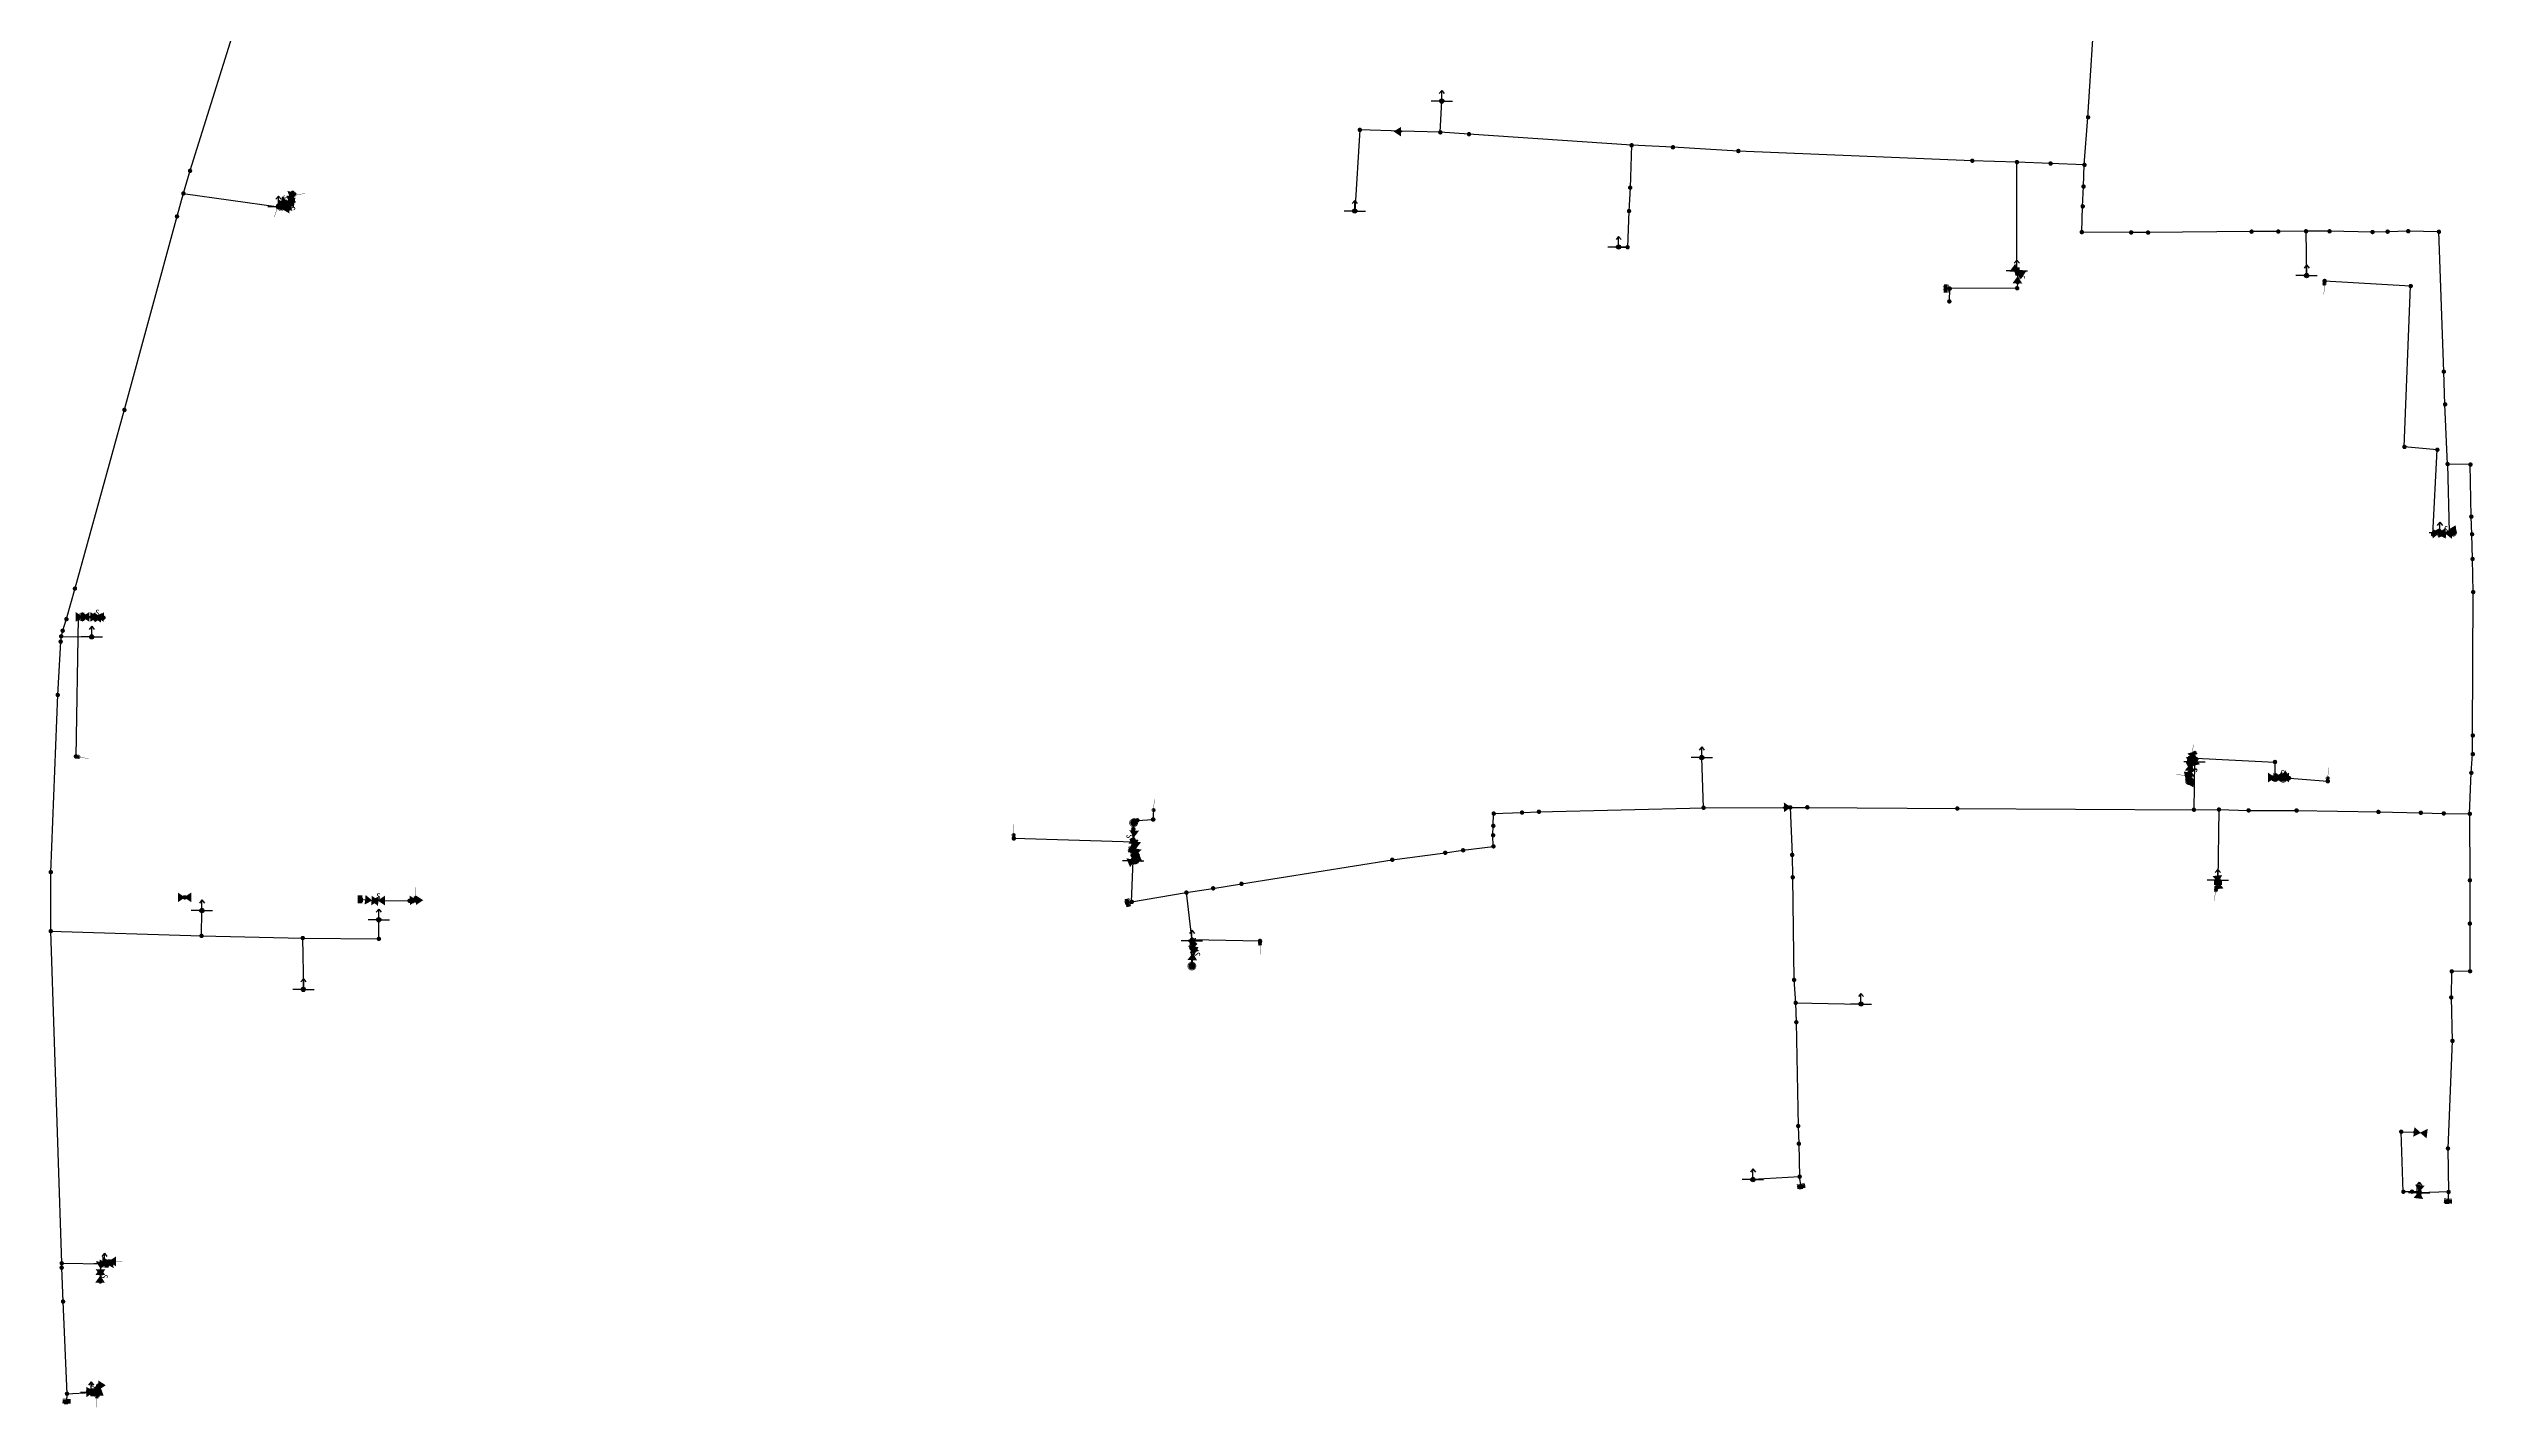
# Model space of a CAD drawing. Header units: millimetres. Extents: x 501930 to 502524, y 4059066 to 4059466.
# Drawn here: x 502076.1 to 502218.4, y 4059082.1 to 4059161.8 of the extents above; entities that cross this region are included whole.
import ezdxf
from ezdxf.enums import TextEntityAlignment as Align

# ---------------------------------------------------------------- set-up
doc = ezdxf.new("R2010")
doc.units = ezdxf.units.MM
doc.linetypes.add('HIDDEN2', pattern=[4.7625, 3.175, -1.5875])
for name, color, linetype in [('cq', 7, 'Continuous'), ('JMD', 7, 'Continuous'), ('TRLINE', 1, 'Continuous'), ('TRPOINT', 1, 'Continuous')]:
    doc.layers.add(name, color=color, linetype=linetype)
doc.styles.add('zx5', font='', dxfattribs={"height": 1.5})
doc.styles.get('zx5').set_extended_font_data('NSimSun')

# ---------------------------------------------------------------- blocks, each defined once
blk = doc.blocks.new('探测点')
blk.add_hatch(color=255).paths.add_polyline_path([(0.02, 0.24, 0.152753), (-0.11, 0.21, 0.175626), (-0.22, 0.07, 0.105315), (-0.22, -0.02, 2.264328)])
at = {"color": 6, "linetype": 'Continuous', "ltscale": 0.1, "const_width": 0.0375, "elevation": -82.22}
blk.add_lwpolyline([(-0.22, -0.02, 2.264328), (0.02, 0.24, 0.476706)], format="xyb", close=True, dxfattribs=at)
blk = doc.blocks.new('丝堵头')
at = {"layer": 'cq'}
blk.add_hatch(color=255, dxfattribs=at).paths.add_polyline_path([(0.23, 0.48), (-0.23, 0.48), (-0.23, -0.48), (0.23, -0.48)])
at = {"color": 6, "const_width": 0.075, "elevation": -82.08}
for points in [[(-0.29, -0.48), (-0.29, 0.47)], [(0.27, -0.32), (0.27, 0.17)]]:
    blk.add_lwpolyline(points, dxfattribs=at)
blk = doc.blocks.new('SG')
blk.add_hatch(color=255).paths.add_polyline_path([(-0.25, 0, 1), (0.25, 0, 1)])
for p, q in [((-0.25, 0), (-1.25, 0)), ((0, 1.25), (-0.3, 0.88)), ((0, 0.25), (0, 1.25)), ((0, 1.25), (0.3, 0.88)), ((0.25, 0), (1.25, 0))]:
    blk.add_line(p, q)
blk.add_circle((0, 0), 0.25)
blk = doc.blocks.new('变径点')
for color, points in [(6, [(0.12, 0, 1), (-0.12, 0, 1)]), (255, [(0.07, 0.54), (0.09, -0.45), (0.84, 0.05)])]:
    blk.add_hatch(color=color).paths.add_polyline_path(points)
at = {"layer": 'cq', "color": 6, "const_width": 0.07}
blk.add_lwpolyline([(0.07, 0.54), (0.09, -0.45), (0.84, 0.05), (0.07, 0.54), (0.09, -0.45)], dxfattribs=at)
blk = doc.blocks.new('焊接阀门')
h = blk.add_hatch(color=255)
h.paths.add_polyline_path([(0, 0), (0.75, -0.5), (0.75, 0.5)])
h.paths.add_polyline_path([(0, 0), (-0.75, 0.5), (-0.75, -0.5)])
at = {"color": 6, "const_width": 0.07}
blk.add_lwpolyline([(-0.75, 0.5), (-0.75, -0.5), (0.75, 0.5), (0.75, -0.5), (-0.75, 0.5), (-0.75, -0.5)], dxfattribs=at)
blk = doc.blocks.new('非普查区')
h = blk.add_hatch(color=255)
edge = h.paths.add_edge_path()
edge.add_arc((0, 0), 0.199, 91.7031, 451.7031)
at = {"color": 6, "linetype": 'Continuous', "ltscale": 0.1, "const_width": 0.0375, "elevation": -82.22}
blk.add_lwpolyline([(0.01, -0.23, 1), (-0.01, 0.23, 1)], format="xyb", close=True, dxfattribs=at)
at = {"color": 6, "linetype": 'HIDDEN2', "ltscale": 0.1, "const_width": 0.0375, "elevation": -82.22}
blk.add_lwpolyline([(0.21, 0), (1.25, 0)], dxfattribs=at)
blk = doc.blocks.new('电磁阀')
at = {"color": 255}
blk.add_blockref('焊接阀门', (0, 0), dxfattribs=at)
at = {"layer": 'JMD', "lineweight": 106, "style": 'zx5'}
blk.add_text('S', height=0.75, dxfattribs=at).set_placement((0.03, 0.49), align=Align.MIDDLE)
blk = doc.blocks.new('流量表')
h = blk.add_hatch(color=255)
edge = h.paths.add_edge_path()
edge.add_arc((0, 0), 0.428, 0, 360)
at = {"color": 6, "const_width": 0.0625, "elevation": -82.08}
blk.add_lwpolyline([(-0.49, -0.01, 1), (0.47, -0.01, 1)], format="xyb", close=True, dxfattribs=at)
at = {"color": 6, "const_width": 0.075, "elevation": -82.08}
blk.add_lwpolyline([(-0.1, 0.1), (0.29, -0.34)], dxfattribs=at)
at = {"layer": 'cq', "color": 6}
blk.add_lwpolyline([(-0.26, 0.34, 0.476, 0.476, 0), (-0.26, 0.34, 0.01, 0.366, 0), (-0.05, 0.05, 0.366, 0.366, 0)], format="xyseb", dxfattribs=at)
blk = doc.blocks.new('Tc')
blk.add_hatch(color=255).paths.add_polyline_path([(-0.25, 0, 1), (0.25, 0, 1)])
blk.add_circle((0, 0), 0.25)
blk = doc.blocks.new('连接器')
at = {"color": 6, "linetype": 'Continuous', "const_width": 0.0481}
for points in [[(0.5, -0.01, 1.034594), (-0.49, -0.02)], [(-0.49, -0.02, 0.943243), (0.5, -0.01)]]:
    blk.add_lwpolyline(points, format="xyb", dxfattribs=at)
at = {"color": 255, "linetype": 'Continuous', "const_width": 0.411}
blk.add_lwpolyline([(-0.26, -0.02, 0.928343), (0.27, 0.01, 1.03381)], format="xyb", close=True, dxfattribs=at)

msp = doc.modelspace()

# ---------------------------------------------------------------- linework, layer by layer
at = {"layer": 'TRLINE'}
for p, q in [((502195.633, 4059157.736, 31.15), (502196.651, 4059173.798, 30.845)), ((502088.506, 4059167.827, 30.605), (502084.365, 4059154.6, 30.549)), ((502157.661, 4059156.858, 30.998), (502157.751, 4059158.689, 30.973)), ((502152.943, 4059157, 31.402), (502152.65, 4059152.248, 31.292)), ((502155.385, 4059156.918, 31.346), (502152.943, 4059157, 31.402)), ((502157.661, 4059156.858, 30.998), (502155.385, 4059156.918, 31.346)), ((502159.342, 4059156.75, 30.919), (502157.661, 4059156.858, 30.998)), ((502168.875, 4059156.098, 31.139), (502159.342, 4059156.75, 30.919)), ((502195.422, 4059154.948, 31.144), (502195.633, 4059157.736, 31.15)), ((502168.875, 4059156.098, 31.139), (502168.789, 4059153.612, 31.639)), ((502171.297, 4059155.981, 31.216), (502168.875, 4059156.098, 31.139)), ((502175.131, 4059155.763, 31.273), (502171.297, 4059155.981, 31.216)), ((502188.848, 4059155.19, 31.56), (502175.131, 4059155.763, 31.273)), ((502084.365, 4059154.6, 30.549), (502083.976, 4059153.275, 30.678)), ((502191.462, 4059155.111, 31.427), (502188.848, 4059155.19, 31.56)), ((502193.437, 4059155.03, 31.342), (502191.462, 4059155.111, 31.427)), ((502191.463, 4059148.744, 32.793), (502191.462, 4059155.111, 31.427)), ((502195.422, 4059154.948, 31.144), (502193.437, 4059155.03, 31.342)), ((502195.368, 4059153.682, 31.142), (502195.422, 4059154.948, 31.144)), ((502083.976, 4059153.275, 30.678), (502083.602, 4059151.93, 30.662)), ((502083.976, 4059153.275, 30.678), (502089.563, 4059152.502, 31.97)), ((502089.5403, 4059152.559, 32.582), (502089.516, 4059152.487, 32.582)), ((502089.6455, 4059152.568, 33.942), (502089.5403, 4059152.559, 33.942)), ((502089.5403, 4059152.559, 33.942), (502089.5403, 4059152.559, 32.582)), ((502089.7111, 4059152.521, 33.892), (502089.6455, 4059152.568, 33.892)), ((502089.6455, 4059152.568, 33.892), (502089.6455, 4059152.568, 33.942)), ((502089.7766, 4059152.473, 33.892), (502089.7111, 4059152.521, 33.892)), ((502090.1505, 4059152.394, 33.942), (502089.7766, 4059152.473, 33.942)), ((502089.7766, 4059152.473, 33.942), (502089.7766, 4059152.473, 33.892)), ((502089.9466, 4059152.655, 33.742), (502089.9742, 4059152.792, 33.742)), ((502089.9466, 4059152.655, 32.192), (502089.9466, 4059152.655, 33.372)), ((502089.9466, 4059152.655, 33.372), (502089.9466, 4059152.655, 33.742)), ((502089.9466, 4059152.655, 33.742), (502089.9466, 4059152.655, 34.092)), ((502089.9466, 4059152.655, 34.092), (502089.9466, 4059152.655, 34.242)), ((502089.9466, 4059152.655, 34.092), (502090.1744, 4059152.603, 34.092)), ((502089.9742, 4059152.792, 33.742), (502090.1088, 4059152.771, 33.742)), ((502090.1088, 4059152.771, 33.742), (502090.2706, 4059152.766, 33.742)), ((502090.163, 4059152.584, 33.742), (502090.1505, 4059152.394, 33.742)), ((502090.2706, 4059152.766, 33.742), (502090.163, 4059152.584, 33.742)), ((502090.1744, 4059152.603, 34.092), (502090.201, 4059152.705, 34.092)), ((502090.201, 4059152.705, 34.092), (502090.2659, 4059152.978, 34.092)), ((502090.2659, 4059152.978, 34.092), (502090.3566, 4059153.205, 34.092)), ((502090.3188, 4059152.855, 33.242), (502090.3844, 4059153.311, 33.242)), ((502090.3215, 4059153.082, 33.902), (502090.3188, 4059152.855, 33.902)), ((502090.3188, 4059152.855, 33.902), (502090.3188, 4059152.855, 33.242)), ((502090.3391, 4059153.144, 33.832), (502090.3215, 4059153.082, 33.832)), ((502090.3215, 4059153.082, 33.832), (502090.3215, 4059153.082, 33.902)), ((502090.3566, 4059153.205, 33.832), (502090.3391, 4059153.144, 33.832)), ((502090.3566, 4059153.205, 34.092), (502090.3566, 4059153.205, 33.832)), ((502090.3844, 4059153.311, 33.242), (502090.3844, 4059153.311, 34.352)), ((502090.3844, 4059153.311, 34.352), (502090.3904, 4059153.219, 34.352)), ((502090.3904, 4059153.219, 34.712), (502090.4969, 4059153.224, 34.712)), ((502090.3904, 4059153.219, 34.352), (502090.3904, 4059153.219, 34.712)), ((502168.789, 4059153.612, 31.639), (502168.723, 4059152.243, 31.474)), ((502195.267, 4059151.011, 31.14), (502195.32, 4059152.52, 31.143)), ((502195.32, 4059152.52, 31.143), (502195.368, 4059153.682, 31.142)), ((502083.602, 4059151.93, 30.662), (502080.518, 4059140.593, 30.705)), ((502090.1505, 4059152.394, 33.742), (502090.1505, 4059152.394, 33.942)), ((502168.723, 4059152.243, 31.474), (502168.64, 4059150.126, 31.42)), ((502206.784, 4059151.044, 31.406), (502205.22, 4059151.039, 31.338)), ((502208.415, 4059151.061, 31.682), (502206.784, 4059151.044, 31.406)), ((502209.791, 4059151.058, 31.709), (502208.415, 4059151.061, 31.682)), ((502208.415, 4059151.061, 31.682), (502208.452, 4059148.463, 32.094)), ((502212.308, 4059151.015, 31.427), (502209.791, 4059151.058, 31.709)), ((502214.404, 4059151.063, 31.753), (502213.195, 4059151.037, 31.537)), ((502216.203, 4059151.027, 31.674), (502214.404, 4059151.063, 31.753)), ((502168.64, 4059150.126, 31.42), (502168.12, 4059150.138, 31.496)), ((502198.162, 4059150.99, 31.215), (502195.267, 4059151.011, 31.14)), ((502199.152, 4059150.982, 31.188), (502198.162, 4059150.99, 31.215)), ((502205.22, 4059151.039, 31.338), (502199.152, 4059150.982, 31.188)), ((502213.195, 4059151.037, 31.537), (502212.308, 4059151.015, 31.427)), ((502216.489, 4059142.835, 31.342), (502216.203, 4059151.027, 31.674)), ((502191.463, 4059148.744, 32.793), (502191.5223, 4059148.701, 34.3801)), ((502191.512, 4059148.401, 34.7101), (502191.5008, 4059148.081, 34.7101)), ((502191.5223, 4059148.701, 34.7101), (502191.512, 4059148.401, 34.7101)), ((502191.5223, 4059148.701, 33.3601), (502191.5223, 4059148.701, 34.3801)), ((502191.5223, 4059148.701, 34.3801), (502191.5223, 4059148.701, 34.7101)), ((502191.5223, 4059148.701, 34.7101), (502191.5223, 4059148.701, 34.9401)), ((502187.5219, 4059147.701, 40.1801), (502187.3015, 4059147.703, 40.1801)), ((502187.5219, 4059147.701, 40.1801), (502187.4998, 4059146.95, 40.1801)), ((502187.4998, 4059146.95, 40.1801), (502187.4998, 4059146.95, 40.0801)), ((502191.4773, 4059147.72, 40.1801), (502187.5219, 4059147.701, 40.1801)), ((502191.5008, 4059148.081, 40.1801), (502191.4773, 4059147.72, 40.1801)), ((502191.5008, 4059148.081, 34.7101), (502191.5008, 4059148.081, 40.1801)), ((502209.501, 4059148.147, 39.857), (502209.494, 4059147.984, 39.847)), ((502209.501, 4059148.145, 40.009), (502209.501, 4059148.147, 39.857)), ((502214.547, 4059147.849, 40.014), (502209.501, 4059148.145, 40.009)), ((502214.181, 4059138.426, 40), (502214.547, 4059147.849, 40.014)), ((502216.564, 4059140.917, 31.058), (502216.489, 4059142.835, 31.342)), ((502080.518, 4059140.593, 30.705), (502077.617, 4059130.123, 30.31)), ((502216.71, 4059137.419, 31.009), (502216.564, 4059140.917, 31.058)), ((502216.109, 4059138.258, 40.007), (502214.181, 4059138.426, 40)), ((502215.856, 4059133.301, 39.974), (502216.109, 4059138.258, 40.007)), ((502216.71, 4059137.419, 31.009), (502216.817, 4059133.428, 32.73)), ((502218.051, 4059137.39, 30.97), (502216.71, 4059137.419, 31.009)), ((502218.101, 4059134.339, 31.785), (502218.051, 4059137.39, 30.97)), ((502218.144, 4059133.309, 31.976), (502218.101, 4059134.339, 31.785)), ((502216.596, 4059133.359, 34.795), (502215.856, 4059133.3, 34.824)), ((502215.856, 4059133.3, 34.824), (502215.856, 4059133.301, 39.974)), ((502216.222, 4059133.385, 35.045), (502216.226, 4059133.387, 35.195)), ((502216.224, 4059133.382, 34.245), (502216.222, 4059133.385, 35.045)), ((502216.222, 4059133.385, 35.045), (502216.594, 4059133.357, 35.071)), ((502216.266, 4059133.385, 31.809), (502216.224, 4059133.382, 34.245)), ((502216.817, 4059133.428, 32.73), (502216.266, 4059133.385, 31.809)), ((502216.594, 4059133.357, 35.071), (502217.01, 4059133.417, 35.078)), ((502217.011, 4059133.42, 34.778), (502216.596, 4059133.359, 34.795)), ((502217.01, 4059133.417, 35.078), (502217.011, 4059133.419, 34.978)), ((502217.011, 4059133.419, 34.978), (502217.011, 4059133.42, 34.778)), ((502217.011, 4059133.42, 34.778), (502217.011, 4059133.42, 34.778)), ((502218.175, 4059131.86, 31.922), (502218.144, 4059133.309, 31.976)), ((502218.211, 4059129.918, 32.008), (502218.175, 4059131.86, 31.922)), ((502077.617, 4059130.123, 30.31), (502077.117, 4059128.332, 30.118)), ((502218.186, 4059121.517, 31.799), (502218.211, 4059129.918, 32.008)), ((502077.117, 4059128.332, 30.118), (502076.898, 4059127.653, 30.192)), ((502077.8224, 4059128.411, 36.4102), (502077.6749, 4059120.288, 36.4102)), ((502078.7593, 4059128.4, 35.2002), (502077.8224, 4059128.411, 35.2002)), ((502077.8224, 4059128.411, 35.2002), (502077.8224, 4059128.411, 36.4102)), ((502078.0708, 4059128.466, 33.4702), (502078.0708, 4059128.466, 33.6802)), ((502078.0708, 4059128.466, 33.6802), (502078.0708, 4059128.466, 33.8202)), ((502078.0708, 4059128.466, 33.6802), (502078.4362, 4059128.464, 33.6802)), ((502078.0708, 4059128.466, 32.1302), (502078.0708, 4059128.466, 33.4702)), ((502078.4362, 4059128.464, 33.6802), (502078.9279, 4059128.458, 33.6802)), ((502079.0625, 4059128.406, 34.3502), (502078.7593, 4059128.4, 34.3502)), ((502078.7593, 4059128.4, 34.3502), (502078.7593, 4059128.4, 34.5102)), ((502078.7593, 4059128.4, 34.5102), (502078.7593, 4059128.4, 34.5502)), ((502078.7593, 4059128.4, 34.5502), (502078.7593, 4059128.4, 35.2002)), ((502078.9279, 4059128.458, 33.6802), (502079.2909, 4059128.418, 33.6802)), ((502079.19, 4059128.428, 34.3502), (502079.0625, 4059128.406, 34.3502)), ((502079.2909, 4059128.418, 34.3502), (502079.19, 4059128.428, 34.3502)), ((502079.2909, 4059128.418, 33.6802), (502079.2909, 4059128.418, 34.3502)), ((502076.781, 4059127.013, 30.161), (502076.61, 4059123.89, 30.115)), ((502076.81, 4059127.325, 30.174), (502076.781, 4059127.013, 30.161)), ((502076.898, 4059127.653, 30.192), (502076.81, 4059127.325, 30.174)), ((502076.81, 4059127.325, 30.174), (502078.608, 4059127.297, 30.379)), ((502076.61, 4059123.89, 30.115), (502076.202, 4059113.508, 30.037)), ((502218.184, 4059120.423, 31.676), (502218.186, 4059121.517, 31.799)), ((502077.6749, 4059120.288, 35.1602), (502077.818, 4059120.264, 35.1602)), ((502077.6749, 4059120.288, 36.4102), (502077.6749, 4059120.288, 35.1602)), ((502173.093, 4059117.281, 31.446), (502172.995, 4059120.223, 31.508)), ((502201.833, 4059120.149, 36.211), (502201.556, 4059120.038, 36.225)), ((502201.556, 4059120.038, 36.225), (502201.557, 4059120.037, 37.775)), ((502201.557, 4059120.037, 37.775), (502201.597, 4059120.199, 37.791)), ((502201.597, 4059120.199, 37.791), (502206.591, 4059119.963, 37.784)), ((502201.599, 4059119.106, 34.872), (502201.667, 4059120.201, 34.899)), ((502201.643, 4059119.838, 35.771), (502201.609, 4059119.515, 35.808)), ((502201.643, 4059119.838, 35.052), (502201.618, 4059119.551, 35.052)), ((502201.655, 4059120.147, 35.77), (502201.643, 4059119.838, 35.771)), ((502201.674, 4059120.124, 35.052), (502201.643, 4059119.838, 35.052)), ((502201.832, 4059120.149, 35.761), (502201.655, 4059120.147, 35.77)), ((502201.667, 4059120.202, 36.049), (502201.727, 4059120.207, 36.022)), ((502201.667, 4059120.201, 34.899), (502201.667, 4059120.202, 36.049)), ((502201.833, 4059120.148, 35.061), (502201.674, 4059120.124, 35.052)), ((502201.727, 4059120.207, 36.022), (502201.744, 4059120.36, 36.033)), ((502201.833, 4059120.149, 35.261), (502201.832, 4059120.149, 35.761)), ((502201.832, 4059120.149, 35.761), (502201.833, 4059120.149, 35.911)), ((502201.875, 4059119.983, 31.841), (502201.833, 4059120.149, 34.561)), ((502201.833, 4059120.149, 34.561), (502201.833, 4059120.148, 35.061)), ((502201.833, 4059120.148, 35.061), (502201.833, 4059120.149, 35.261)), ((502201.833, 4059120.149, 35.911), (502201.833, 4059120.148, 36.011)), ((502201.833, 4059120.148, 36.011), (502201.833, 4059120.149, 36.211)), ((502201.875, 4059119.983, 31.841), (502201.838, 4059117.167, 31.998)), ((502206.591, 4059119.963, 37.784), (502206.59, 4059119.054, 37.803)), ((502218.101, 4059119.327, 31.606), (502218.184, 4059120.423, 31.676)), ((502201.571, 4059119.17, 36.499), (502201.439, 4059119.179, 36.508)), ((502201.574, 4059119.168, 35.8), (502201.571, 4059119.17, 36.499)), ((502201.609, 4059119.515, 35.808), (502201.574, 4059119.168, 35.8)), ((502201.618, 4059119.551, 35.052), (502201.587, 4059118.876, 35.054)), ((502201.587, 4059118.878, 34.004), (502201.588, 4059118.874, 34.004)), ((502201.588, 4059118.874, 34.654), (502201.587, 4059118.878, 34.004)), ((502201.587, 4059118.876, 35.054), (502201.588, 4059118.874, 34.654)), ((502201.588, 4059118.874, 34.004), (502201.598, 4059119.107, 34.022)), ((502201.598, 4059119.107, 34.022), (502201.596, 4059119.109, 34.672)), ((502201.596, 4059119.109, 34.672), (502201.599, 4059119.106, 34.872)), ((502206.582, 4059119.057, 35.053), (502207.022, 4059119.058, 35.032)), ((502206.591, 4059119.054, 35.403), (502206.582, 4059119.057, 35.053)), ((502206.582, 4059119.057, 35.053), (502206.592, 4059119.053, 34.903)), ((502206.59, 4059119.054, 37.803), (502206.591, 4059119.054, 35.403)), ((502206.898, 4059119.044, 34.029), (502207.085, 4059119.02, 34.042)), ((502206.902, 4059119.043, 34.479), (502206.898, 4059119.044, 34.029)), ((502207.415, 4059119.017, 34.602), (502206.902, 4059119.043, 34.579)), ((502206.902, 4059119.043, 34.579), (502206.902, 4059119.043, 34.479)), ((502207.022, 4059119.058, 35.032), (502207.417, 4059119.019, 35.052)), ((502207.085, 4059119.02, 34.042), (502207.222, 4059119.029, 34.046)), ((502207.222, 4059119.029, 34.046), (502207.222, 4059119.03, 34.396)), ((502207.222, 4059119.03, 34.396), (502207.222, 4059119.03, 34.496)), ((502207.222, 4059119.03, 34.496), (502209.685, 4059118.835, 34.515)), ((502207.417, 4059119.019, 35.052), (502207.415, 4059119.017, 34.602)), ((502209.684, 4059118.835, 36.015), (502209.695, 4059119.013, 36.014)), ((502209.685, 4059118.835, 34.515), (502209.684, 4059118.835, 36.015)), ((502218.011, 4059116.928, 31.522), (502218.101, 4059119.327, 31.606)), ((502140.835, 4059116.593, 38.925), (502140.865, 4059117.149, 38.93)), ((502160.767, 4059116.223, 31.276), (502160.791, 4059116.94, 31.293)), ((502160.791, 4059116.94, 31.293), (502162.45, 4059117, 31.302)), ((502162.45, 4059117, 31.302), (502163.443, 4059117.05, 31.331)), ((502163.443, 4059117.05, 31.331), (502173.093, 4059117.281, 31.446)), ((502173.093, 4059117.281, 31.446), (502177.789, 4059117.289, 31.518)), ((502177.789, 4059117.289, 31.518), (502178.18, 4059117.3, 31.55)), ((502178.18, 4059117.3, 31.55), (502179.175, 4059117.308, 31.611)), ((502178.18, 4059117.3, 31.55), (502178.29, 4059114.52, 31.63)), ((502179.175, 4059117.308, 31.611), (502187.969, 4059117.237, 31.717)), ((502187.969, 4059117.237, 31.717), (502201.838, 4059117.167, 31.998)), ((502201.838, 4059117.167, 31.998), (502203.306, 4059117.177, 31.91)), ((502203.306, 4059117.177, 31.91), (502203.249, 4059113.042, 32.005)), ((502203.306, 4059117.177, 31.91), (502205.045, 4059117.127, 31.966)), ((502205.045, 4059117.127, 31.966), (502207.857, 4059117.119, 31.921)), ((502207.857, 4059117.119, 31.921), (502212.658, 4059117.037, 31.557)), ((502212.658, 4059117.037, 31.557), (502215.141, 4059116.989, 31.518)), ((502215.141, 4059116.989, 31.518), (502216.485, 4059116.95, 31.524)), ((502216.485, 4059116.95, 31.524), (502218.011, 4059116.928, 31.522)), ((502218.011, 4059116.928, 31.522), (502218.019, 4059113.031, 31.531)), ((502132.657, 4059115.488, 38.792), (502132.659, 4059115.685, 38.789)), ((502132.659, 4059115.485, 39.231), (502132.657, 4059115.488, 38.792)), ((502139.731, 4059115.275, 39.264), (502132.659, 4059115.485, 39.231)), ((502139.699, 4059115.562, 33.541), (502139.664, 4059116.033, 33.556)), ((502139.664, 4059116.033, 33.556), (502139.665, 4059116.033, 34.656)), ((502139.664, 4059115.042, 33.544), (502139.699, 4059115.562, 33.541)), ((502139.665, 4059116.033, 34.656), (502139.698, 4059116.405, 34.652)), ((502139.698, 4059116.405, 34.152), (502139.712, 4059116.539, 34.075)), ((502139.698, 4059116.405, 34.652), (502139.698, 4059116.405, 34.152)), ((502139.698, 4059116.405, 34.152), (502139.698, 4059116.405, 34.152)), ((502139.711, 4059116.539, 35.125), (502139.9, 4059116.545, 35.116)), ((502139.712, 4059116.539, 34.075), (502139.711, 4059116.539, 35.125)), ((502139.899, 4059116.543, 38.716), (502140.817, 4059116.592, 38.764)), ((502139.9, 4059116.545, 35.116), (502139.899, 4059116.543, 38.716)), ((502140.817, 4059116.592, 38.764), (502140.835, 4059116.593, 38.925)), ((502160.756, 4059115.669, 31.287), (502160.767, 4059116.223, 31.276)), ((502160.776, 4059115.019, 31.292), (502160.756, 4059115.669, 31.287)), ((502139.572, 4059111.769, 31.158), (502139.655, 4059114.177, 31.196)), ((502139.623, 4059114.49, 33.547), (502139.63, 4059114.748, 33.539)), ((502139.786, 4059114.471, 33.539), (502139.623, 4059114.49, 33.547)), ((502139.63, 4059114.748, 33.539), (502139.664, 4059115.042, 33.544)), ((502139.772, 4059115.3, 38.56), (502139.654, 4059115.279, 38.569)), ((502139.655, 4059114.177, 31.196), (502139.736, 4059114.211, 33.936)), ((502139.772, 4059115.3, 38.56), (502139.731, 4059115.275, 39.264)), ((502139.735, 4059114.211, 34.236), (502139.798, 4059114.5, 34.236)), ((502139.736, 4059114.211, 33.936), (502139.735, 4059114.211, 34.236)), ((502139.735, 4059114.211, 34.236), (502139.735, 4059114.211, 34.386)), ((502139.771, 4059115.288, 38.367), (502139.772, 4059115.3, 38.56)), ((502139.771, 4059114.203, 38.362), (502139.771, 4059115.288, 38.367)), ((502139.776, 4059114.249, 34.963), (502139.771, 4059114.203, 38.362)), ((502139.821, 4059115.209, 34.943), (502139.776, 4059114.249, 34.963)), ((502139.781, 4059114.224, 33.544), (502139.786, 4059114.471, 33.539)), ((502139.798, 4059114.5, 34.236), (502139.819, 4059114.897, 34.235)), ((502139.819, 4059114.897, 34.235), (502139.825, 4059115.218, 34.239)), ((502139.825, 4059115.218, 34.239), (502139.821, 4059115.209, 34.943)), ((502146.006, 4059112.826, 31.177), (502154.843, 4059114.236, 31.455)), ((502154.843, 4059114.236, 31.455), (502157.952, 4059114.644, 31.348)), ((502157.952, 4059114.644, 31.348), (502158.998, 4059114.79, 31.308)), ((502158.998, 4059114.79, 31.308), (502160.776, 4059115.019, 31.292)), ((502178.29, 4059114.52, 31.63), (502178.319, 4059113.205, 31.546)), ((502076.202, 4059113.508, 30.037), (502076.201, 4059110.052, 30.012)), ((502144.342, 4059112.562, 31.097), (502146.006, 4059112.826, 31.177)), ((502178.319, 4059113.205, 31.546), (502178.4, 4059107.198, 31.923)), ((502203.26, 4059112.914, 35.278), (502203.162, 4059112.616, 35.285)), ((502203.249, 4059113.042, 32.005), (502203.262, 4059112.919, 35.002)), ((502203.262, 4059112.919, 35.002), (502203.26, 4059112.914, 35.278)), ((502203.26, 4059112.914, 35.278), (502203.26, 4059112.917, 35.435)), ((502218.019, 4059113.031, 31.531), (502218.016, 4059110.495, 31.248)), ((502084.051, 4059112.032, 32.2039), (502084.051, 4059112.032, 33.5239)), ((502085.04, 4059109.775, 30.366), (502085.071, 4059111.261, 30.14)), ((502094.3601, 4059111.921, 32.4031), (502094.3601, 4059111.921, 34.0231)), ((502094.3601, 4059111.921, 34.0231), (502094.3601, 4059111.921, 34.2431)), ((502094.3601, 4059111.921, 34.0231), (502095.0274, 4059111.852, 34.0231)), ((502095.0274, 4059111.852, 34.0231), (502095.4044, 4059111.849, 34.0231)), ((502095.4044, 4059111.849, 34.0231), (502097.2346, 4059111.83, 34.0231)), ((502097.2346, 4059111.83, 33.9031), (502097.412, 4059111.837, 33.9031)), ((502097.2346, 4059111.83, 34.0231), (502097.2346, 4059111.83, 33.9531)), ((502097.2346, 4059111.83, 33.9531), (502097.2346, 4059111.83, 33.9031)), ((502097.412, 4059111.837, 33.9031), (502097.5894, 4059111.843, 33.9031)), ((502097.5894, 4059111.843, 34.9931), (502097.5894, 4059111.993, 34.9931)), ((502097.5894, 4059111.843, 33.9031), (502097.5894, 4059111.843, 33.9831)), ((502097.5894, 4059111.843, 33.9831), (502097.5894, 4059111.843, 34.9931)), ((502139.572, 4059111.769, 31.158), (502139.33, 4059111.714, 31.153)), ((502139.572, 4059111.769, 31.158), (502142.775, 4059112.31, 31.112)), ((502142.775, 4059112.31, 31.112), (502144.342, 4059112.562, 31.097)), ((502142.775, 4059112.31, 31.112), (502143.111, 4059109.485, 31.381)), ((502203.167, 4059112.612, 39.485), (502203.139, 4059112.461, 39.485)), ((502203.162, 4059112.616, 35.285), (502203.167, 4059112.612, 39.485)), ((502076.201, 4059110.052, 30.012), (502085.04, 4059109.775, 30.366)), ((502076.201, 4059110.052, 30.012), (502076.843, 4059090.594, 29.767)), ((502095.435, 4059109.602, 31.325), (502095.434, 4059110.722, 31.322)), ((502218.016, 4059110.495, 31.248), (502218.026, 4059107.704, 31.171)), ((502085.04, 4059109.775, 30.366), (502090.973, 4059109.647, 30.378)), ((502090.973, 4059109.647, 30.378), (502091.016, 4059106.638, 30.82)), ((502090.973, 4059109.647, 30.378), (502095.435, 4059109.602, 31.325)), ((502143.087, 4059109.333, 39.918), (502143.103, 4059109.562, 39.929)), ((502143.088, 4059109.333, 35.768), (502143.087, 4059109.333, 39.918)), ((502143.107, 4059108.014, 35.734), (502143.088, 4059109.333, 35.768)), ((502143.103, 4059109.562, 39.929), (502147.089, 4059109.479, 39.893)), ((502143.159, 4059108.746, 34.748), (502143.108, 4059108.014, 34.684)), ((502143.111, 4059109.485, 31.381), (502143.175, 4059109.211, 34.298)), ((502143.183, 4059109.093, 34.749), (502143.159, 4059108.746, 34.748)), ((502143.175, 4059109.211, 34.298), (502143.174, 4059109.212, 34.748)), ((502143.174, 4059109.212, 34.748), (502143.175, 4059109.211, 34.898)), ((502143.174, 4059109.212, 34.748), (502143.183, 4059109.093, 34.749)), ((502147.089, 4059109.479, 39.893), (502147.092, 4059109.45, 39.456)), ((502147.092, 4059109.45, 39.456), (502147.1, 4059109.314, 39.449)), ((502143.108, 4059108.014, 34.684), (502143.107, 4059108.014, 35.734)), ((502143.108, 4059108.014, 34.684), (502143.108, 4059108.014, 34.684)), ((502178.4, 4059107.198, 31.923), (502178.494, 4059105.853, 31.935)), ((502216.953, 4059107.694, 31.336), (502216.924, 4059106.166, 31.337)), ((502218.026, 4059107.704, 31.171), (502216.953, 4059107.694, 31.336)), ((502178.494, 4059105.853, 31.935), (502178.53, 4059104.718, 32.002)), ((502178.494, 4059105.853, 31.935), (502182.33, 4059105.784, 32.14)), ((502216.924, 4059106.166, 31.337), (502216.995, 4059103.623, 31.605)), ((502178.53, 4059104.718, 32.002), (502178.642, 4059098.635, 32.122)), ((502216.995, 4059103.623, 31.605), (502216.731, 4059097.318, 31.95)), ((502178.642, 4059098.635, 32.122), (502178.679, 4059097.596, 31.893)), ((502178.679, 4059097.596, 31.893), (502178.726, 4059095.668, 31.904)), ((502214.118, 4059094.783, 35.937), (502213.993, 4059098.3, 35.965)), ((502213.993, 4059098.3, 35.965), (502214.822, 4059098.277, 35.919)), ((502214.822, 4059098.277, 35.919), (502214.827, 4059098.275, 34.97)), ((502214.827, 4059098.275, 34.97), (502215.13, 4059098.238, 34.96)), ((502216.731, 4059097.318, 31.95), (502216.769, 4059094.771, 31.962)), ((502178.726, 4059095.668, 31.904), (502175.996, 4059095.5, 31.436)), ((502178.826, 4059095.09, 32.045), (502178.726, 4059095.668, 31.904)), ((502214.627, 4059094.789, 35.881), (502214.118, 4059094.783, 35.937)), ((502215.05, 4059094.781, 34.847), (502214.627, 4059094.789, 34.881)), ((502214.627, 4059094.789, 34.881), (502214.627, 4059094.789, 35.881)), ((502215.044, 4059094.729, 32.019), (502215.05, 4059094.781, 34.597)), ((502216.769, 4059094.771, 31.962), (502215.044, 4059094.729, 32.019)), ((502215.05, 4059094.781, 34.597), (502215.05, 4059094.781, 34.847)), ((502215.05, 4059094.781, 34.847), (502215.051, 4059094.781, 34.997)), ((502216.769, 4059094.771, 31.962), (502216.741, 4059094.219, 32.002)), ((502076.843, 4059090.594, 29.767), (502076.839, 4059090.333, 29.766)), ((502076.839, 4059090.333, 29.766), (502076.921, 4059088.351, 29.822)), ((502076.843, 4059090.594, 29.767), (502079.351, 4059090.558, 30.073)), ((502079.1065, 4059089.528, 34.7691), (502079.1159, 4059090.057, 34.7691)), ((502079.128, 4059090.301, 34.2291), (502079.115, 4059089.849, 34.2291)), ((502079.1159, 4059090.057, 34.7691), (502079.1159, 4059090.057, 34.9491)), ((502079.1343, 4059090.536, 34.2291), (502079.128, 4059090.301, 34.2291)), ((502079.4803, 4059090.567, 34.2291), (502079.1343, 4059090.536, 34.2291)), ((502079.351, 4059090.558, 30.073), (502079.4803, 4059090.567, 33.7191)), ((502079.4803, 4059090.567, 33.9391), (502079.6321, 4059090.703, 33.9391)), ((502079.4803, 4059090.567, 32.6191), (502079.4803, 4059090.567, 33.7191)), ((502079.4803, 4059090.567, 33.7191), (502079.4803, 4059090.567, 33.9391)), ((502079.4803, 4059090.567, 33.9391), (502079.4803, 4059090.567, 34.2291)), ((502079.4803, 4059090.567, 34.2291), (502079.4803, 4059090.567, 34.3591)), ((502079.6321, 4059090.703, 39.9791), (502079.7707, 4059090.705, 39.9791)), ((502079.6321, 4059090.703, 33.9391), (502079.6321, 4059090.703, 34.2691)), ((502079.6321, 4059090.703, 34.2691), (502079.6321, 4059090.703, 39.9791)), ((502079.115, 4059089.849, 34.2291), (502079.1065, 4059089.528, 34.2291)), ((502079.1065, 4059089.528, 34.2291), (502079.1065, 4059089.528, 34.7691)), ((502076.921, 4059088.351, 29.822), (502077.154, 4059082.947, 29.973)), ((502077.154, 4059082.947, 29.973), (502077.138, 4059082.487, 29.978)), ((502077.154, 4059082.947, 29.973), (502078.573, 4059083.017, 29.975)), ((502078.3891, 4059083.077, 34.4572), (502078.705, 4059083.114, 34.4572)), ((502078.6872, 4059083.031, 34.0172), (502078.3891, 4059083.077, 34.0172)), ((502078.3891, 4059083.077, 34.0172), (502078.3891, 4059083.077, 34.4572)), ((502078.573, 4059083.017, 29.975), (502078.6872, 4059083.031, 32.5072)), ((502078.6872, 4059083.031, 32.5072), (502078.6872, 4059083.031, 33.7072)), ((502078.6872, 4059083.031, 33.7072), (502078.6872, 4059083.031, 34.0172)), ((502078.6872, 4059083.031, 34.0172), (502078.6872, 4059083.031, 34.2272)), ((502078.705, 4059083.114, 34.4572), (502078.9743, 4059083.141, 34.4572)), ((502078.9368, 4059083.082, 34.1372), (502078.8012, 4059082.953, 34.1372)), ((502078.8012, 4059082.953, 38.0572), (502078.913, 4059082.968, 38.0572)), ((502078.8012, 4059082.953, 34.1372), (502078.8012, 4059082.953, 38.0572)), ((502078.939, 4059083.268, 34.1372), (502078.8929, 4059083.115, 34.1372)), ((502078.8929, 4059083.115, 34.1372), (502078.9368, 4059083.082, 34.1372)), ((502078.913, 4059082.968, 38.0572), (502078.913, 4059082.783, 38.0572)), ((502078.9851, 4059083.421, 34.1372), (502078.939, 4059083.268, 34.1372)), ((502078.9743, 4059083.141, 34.4572), (502078.9851, 4059083.421, 34.4572)), ((502078.9851, 4059083.421, 34.4572), (502078.9851, 4059083.421, 34.2572)), ((502078.9851, 4059083.421, 34.2572), (502078.9851, 4059083.421, 34.1372))]:
    msp.add_line(p, q, dxfattribs=at)

# ---------------------------------------------------------------- block references
at = {"layer": 'TRPOINT', "xscale": 0.5, "yscale": 0.5}
for name, p in [('SG', (502157.751, 4059158.689, 31.973)), ('探测点', (502152.943, 4059157, 32.202)), ('探测点', (502157.661, 4059156.858, 31.998)), ('探测点', (502159.342, 4059156.75, 31.989)), ('探测点', (502195.633, 4059157.736, 32.06)), ('探测点', (502168.875, 4059156.098, 32.039)), ('探测点', (502171.297, 4059155.981, 32.096)), ('探测点', (502175.131, 4059155.763, 32.133)), ('探测点', (502188.848, 4059155.19, 32.29)), ('探测点', (502084.365, 4059154.6, 31.339)), ('探测点', (502191.462, 4059155.111, 32.197)), ('探测点', (502193.437, 4059155.03, 32.152)), ('探测点', (502195.422, 4059154.948, 32.044)), ('探测点', (502083.976, 4059153.275, 31.468)), ('SG', (502089.563, 4059152.502, 32.67)), ('探测点', (502089.5403, 4059152.559, 32.192)), ('探测点', (502089.5403, 4059152.559, 32.192)), ('流量表', (502089.7111, 4059152.521, 32.192)), ('探测点', (502089.6455, 4059152.568, 32.192)), ('探测点', (502089.6455, 4059152.568, 32.192)), ('焊接阀门', (502089.9466, 4059152.655, 32.192)), ('探测点', (502089.7766, 4059152.473, 32.192)), ('探测点', (502089.7766, 4059152.473, 32.192)), ('丝堵头', (502089.9466, 4059152.655, 32.192)), ('探测点', (502089.9466, 4059152.655, 32.192)), ('探测点', (502089.9466, 4059152.655, 32.192)), ('探测点', (502089.9466, 4059152.655, 32.192)), ('探测点', (502089.9742, 4059152.792, 32.192)), ('探测点', (502090.1505, 4059152.394, 32.192)), ('探测点', (502090.1505, 4059152.394, 32.192)), ('探测点', (502090.1744, 4059152.603, 32.192)), ('探测点', (502090.2706, 4059152.766, 32.192)), ('探测点', (502090.3188, 4059152.855, 32.192)), ('探测点', (502090.3188, 4059152.855, 32.192)), ('探测点', (502090.3215, 4059153.082, 32.192)), ('探测点', (502090.3215, 4059153.082, 32.192)), ('Tc', (502090.3391, 4059153.144, 32.192)), ('探测点', (502090.3566, 4059153.205, 32.192)), ('探测点', (502090.3566, 4059153.205, 32.192)), ('探测点', (502090.3844, 4059153.311, 32.192)), ('探测点', (502090.3844, 4059153.311, 32.192)), ('探测点', (502090.3904, 4059153.219, 32.192)), ('探测点', (502090.3904, 4059153.219, 32.192)), ('SG', (502152.65, 4059152.248, 32.092)), ('探测点', (502168.789, 4059153.612, 32.369)), ('探测点', (502195.32, 4059152.52, 32.073)), ('探测点', (502195.368, 4059153.682, 32.052)), ('探测点', (502083.602, 4059151.93, 31.432)), ('探测点', (502168.723, 4059152.243, 32.274)), ('探测点', (502195.267, 4059151.011, 32.07)), ('探测点', (502198.162, 4059150.99, 32.125)), ('探测点', (502199.152, 4059150.982, 32.118)), ('探测点', (502205.22, 4059151.039, 32.268)), ('探测点', (502206.784, 4059151.044, 32.316)), ('探测点', (502208.415, 4059151.061, 32.462)), ('探测点', (502209.791, 4059151.058, 32.489)), ('探测点', (502212.308, 4059151.015, 32.387)), ('探测点', (502213.195, 4059151.037, 32.447)), ('探测点', (502214.404, 4059151.063, 32.603)), ('探测点', (502216.203, 4059151.027, 32.574)), ('SG', (502168.12, 4059150.138, 32.296)), ('探测点', (502168.64, 4059150.126, 32.22)), ('SG', (502191.463, 4059148.744, 33.363)), ('丝堵头', (502191.5223, 4059148.701, 33.3601)), ('探测点', (502191.5008, 4059148.081, 33.3601)), ('探测点', (502191.5008, 4059148.081, 33.3601)), ('探测点', (502191.5223, 4059148.701, 33.3601)), ('探测点', (502191.5223, 4059148.701, 33.3601)), ('SG', (502208.452, 4059148.463, 32.874)), ('探测点', (502209.501, 4059148.147, 33.457)), ('探测点', (502209.501, 4059148.145, 33.459)), ('探测点', (502187.4998, 4059146.95, 33.3601)), ('探测点', (502187.4998, 4059146.95, 33.3601)), ('探测点', (502187.5219, 4059147.701, 33.3601)), ('探测点', (502191.4773, 4059147.72, 33.3601)), ('探测点', (502214.547, 4059147.849, 33.464)), ('探测点', (502216.489, 4059142.835, 32.472)), ('探测点', (502080.518, 4059140.593, 31.415)), ('探测点', (502216.564, 4059140.917, 32.298)), ('探测点', (502214.181, 4059138.426, 33.45)), ('探测点', (502216.109, 4059138.258, 33.457)), ('探测点', (502216.71, 4059137.419, 32.259)), ('探测点', (502218.051, 4059137.39, 32.24)), ('SG', (502216.266, 4059133.385, 32.609)), ('探测点', (502218.101, 4059134.339, 32.685)), ('探测点', (502215.856, 4059133.301, 33.424)), ('探测点', (502215.856, 4059133.3, 33.424)), ('探测点', (502216.222, 4059133.385, 33.345)), ('探测点', (502216.817, 4059133.428, 33.62)), ('流量表', (502217.011, 4059133.42, 33.378)), ('探测点', (502217.01, 4059133.417, 33.378)), ('探测点', (502217.011, 4059133.42, 33.378)), ('探测点', (502218.144, 4059133.309, 32.776)), ('探测点', (502218.175, 4059131.86, 32.752)), ('探测点', (502077.617, 4059130.123, 31.24)), ('探测点', (502218.211, 4059129.918, 32.778)), ('探测点', (502077.117, 4059128.332, 31.048)), ('焊接阀门', (502078.0708, 4059128.466, 32.1302)), ('探测点', (502077.8224, 4059128.411, 32.1302)), ('探测点', (502077.8224, 4059128.411, 32.1302)), ('丝堵头', (502078.0708, 4059128.466, 32.1302)), ('探测点', (502078.0708, 4059128.466, 32.1302)), ('探测点', (502078.0708, 4059128.466, 32.1302)), ('Tc', (502078.7593, 4059128.4, 32.1302)), ('探测点', (502078.7593, 4059128.4, 32.1302)), ('探测点', (502078.7593, 4059128.4, 32.1302)), ('变径点', (502078.7593, 4059128.4, 32.1302)), ('探测点', (502079.0625, 4059128.406, 32.1302)), ('探测点', (502079.2909, 4059128.418, 32.1302)), ('探测点', (502079.2909, 4059128.418, 32.1302)), ('探测点', (502076.781, 4059127.013, 31.091)), ('探测点', (502076.81, 4059127.325, 31.104)), ('探测点', (502076.898, 4059127.653, 31.122)), ('SG', (502078.608, 4059127.297, 31.309)), ('探测点', (502076.61, 4059123.89, 31.155)), ('探测点', (502218.186, 4059121.517, 32.679)), ('探测点', (502077.6749, 4059120.288, 32.1302)), ('探测点', (502077.6749, 4059120.288, 32.1302)), ('SG', (502172.995, 4059120.223, 32.258)), ('SG', (502201.875, 4059119.983, 32.631)), ('探测点', (502201.556, 4059120.038, 33.425)), ('探测点', (502201.557, 4059120.037, 33.425)), ('探测点', (502201.597, 4059120.199, 33.441)), ('探测点', (502201.655, 4059120.147, 33.42)), ('探测点', (502201.667, 4059120.202, 33.449)), ('探测点', (502201.667, 4059120.201, 33.449)), ('探测点', (502201.674, 4059120.124, 33.402)), ('探测点', (502201.727, 4059120.207, 33.422)), ('丝堵头', (502201.833, 4059120.149, 33.411)), ('探测点', (502201.832, 4059120.149, 33.411)), ('探测点', (502201.833, 4059120.149, 33.411)), ('探测点', (502201.833, 4059120.148, 33.411)), ('探测点', (502206.591, 4059119.963, 33.434)), ('探测点', (502218.184, 4059120.423, 32.606)), ('流量表', (502201.588, 4059118.874, 33.404)), ('探测点', (502201.571, 4059119.17, 33.449)), ('探测点', (502201.574, 4059119.168, 33.45)), ('探测点', (502201.587, 4059118.878, 33.404)), ('探测点', (502201.587, 4059118.876, 33.404)), ('探测点', (502201.598, 4059119.107, 33.422)), ('探测点', (502201.599, 4059119.106, 33.422)), ('焊接阀门', (502206.591, 4059119.054, 33.453)), ('探测点', (502206.582, 4059119.057, 33.453)), ('探测点', (502206.59, 4059119.054, 33.453)), ('探测点', (502206.898, 4059119.044, 33.429)), ('探测点', (502206.902, 4059119.043, 33.429)), ('流量表', (502207.085, 4059119.02, 33.442)), ('变径点', (502206.902, 4059119.043, 33.429)), ('探测点', (502207.222, 4059119.03, 33.446)), ('探测点', (502207.222, 4059119.029, 33.446)), ('探测点', (502207.415, 4059119.017, 33.452)), ('探测点', (502207.417, 4059119.019, 33.452)), ('探测点', (502209.684, 4059118.835, 33.465)), ('探测点', (502209.685, 4059118.835, 33.465)), ('探测点', (502218.101, 4059119.327, 32.566)), ('探测点', (502160.791, 4059116.94, 32.083)), ('探测点', (502162.45, 4059117, 32.092)), ('探测点', (502163.443, 4059117.05, 32.121)), ('探测点', (502173.093, 4059117.281, 32.196)), ('探测点', (502178.18, 4059117.3, 32.3)), ('探测点', (502179.175, 4059117.308, 32.361)), ('探测点', (502187.969, 4059117.237, 32.487)), ('探测点', (502201.838, 4059117.167, 32.728)), ('探测点', (502203.306, 4059117.177, 32.7)), ('探测点', (502205.045, 4059117.127, 32.736)), ('探测点', (502207.857, 4059117.119, 32.721)), ('探测点', (502212.658, 4059117.037, 32.517)), ('探测点', (502215.141, 4059116.989, 32.508)), ('探测点', (502216.485, 4059116.95, 32.534)), ('探测点', (502218.011, 4059116.928, 32.522)), ('探测点', (502132.657, 4059115.488, 32.642)), ('探测点', (502132.659, 4059115.485, 32.631)), ('流量表', (502139.698, 4059116.405, 32.652)), ('探测点', (502139.664, 4059116.033, 32.656)), ('探测点', (502139.665, 4059116.033, 32.656)), ('探测点', (502139.698, 4059116.405, 32.652)), ('探测点', (502139.698, 4059116.405, 32.652)), ('探测点', (502139.711, 4059116.539, 32.575)), ('探测点', (502139.712, 4059116.539, 32.575)), ('探测点', (502139.899, 4059116.543, 32.616)), ('探测点', (502139.9, 4059116.545, 32.566)), ('探测点', (502140.817, 4059116.592, 32.664)), ('探测点', (502140.835, 4059116.593, 32.625)), ('探测点', (502160.756, 4059115.669, 32.087)), ('探测点', (502160.767, 4059116.223, 32.076)), ('SG', (502139.655, 4059114.177, 31.996)), ('探测点', (502139.623, 4059114.49, 32.647)), ('连接器', (502139.781, 4059114.224, 32.644)), ('丝堵头', (502139.735, 4059114.211, 32.636)), ('探测点', (502139.731, 4059115.275, 32.664)), ('探测点', (502139.735, 4059114.211, 32.636)), ('探测点', (502139.771, 4059115.288, 32.667)), ('探测点', (502139.771, 4059114.203, 32.662)), ('探测点', (502139.772, 4059115.3, 32.66)), ('探测点', (502139.776, 4059114.249, 32.663)), ('探测点', (502139.786, 4059114.471, 32.639)), ('探测点', (502139.821, 4059115.209, 32.643)), ('探测点', (502139.825, 4059115.218, 32.639)), ('探测点', (502154.843, 4059114.236, 32.105)), ('探测点', (502157.952, 4059114.644, 32.098)), ('探测点', (502158.998, 4059114.79, 32.088)), ('探测点', (502160.776, 4059115.019, 32.092)), ('探测点', (502178.29, 4059114.52, 32.38)), ('探测点', (502076.202, 4059113.508, 31.117)), ('探测点', (502144.342, 4059112.562, 31.907)), ('探测点', (502146.006, 4059112.826, 31.977)), ('探测点', (502178.319, 4059113.205, 32.336)), ('SG', (502203.249, 4059113.042, 32.795)), ('探测点', (502203.162, 4059112.616, 33.535)), ('探测点', (502203.167, 4059112.612, 33.535)), ('探测点', (502203.26, 4059112.914, 33.528)), ('探测点', (502218.019, 4059113.031, 32.561)), ('焊接阀门', (502084.051, 4059112.032, 32.2039)), ('探测点', (502084.051, 4059112.032, 32.2039)), ('SG', (502085.071, 4059111.261, 31.22)), ('丝堵头', (502094.3601, 4059111.921, 32.4031)), ('探测点', (502094.3601, 4059111.921, 32.4031)), ('探测点', (502094.3601, 4059111.921, 32.4031)), ('SG', (502095.434, 4059110.722, 32.402)), ('探测点', (502097.2346, 4059111.83, 32.4031)), ('探测点', (502097.2346, 4059111.83, 32.4031)), ('变径点', (502097.2346, 4059111.83, 32.4031)), ('Tc', (502097.412, 4059111.837, 32.4031)), ('探测点', (502097.5894, 4059111.843, 32.4031)), ('探测点', (502097.5894, 4059111.843, 32.4031)), ('变径点', (502097.5894, 4059111.843, 32.4031)), ('探测点', (502139.572, 4059111.769, 31.958)), ('探测点', (502142.775, 4059112.31, 31.912)), ('探测点', (502076.201, 4059110.052, 31.092)), ('探测点', (502085.04, 4059109.775, 31.446)), ('SG', (502143.111, 4059109.485, 32.181)), ('探测点', (502218.016, 4059110.495, 32.418)), ('探测点', (502090.973, 4059109.647, 31.458)), ('探测点', (502095.435, 4059109.602, 32.405)), ('探测点', (502143.087, 4059109.333, 32.968)), ('探测点', (502143.088, 4059109.333, 32.968)), ('探测点', (502143.103, 4059109.562, 32.979)), ('探测点', (502143.174, 4059109.212, 32.998)), ('探测点', (502147.089, 4059109.479, 32.943)), ('探测点', (502147.092, 4059109.45, 32.956)), ('SG', (502091.016, 4059106.638, 31.9)), ('流量表', (502143.108, 4059108.014, 32.934)), ('探测点', (502143.107, 4059108.014, 32.934)), ('探测点', (502143.108, 4059108.014, 32.934)), ('探测点', (502178.4, 4059107.198, 32.593)), ('探测点', (502216.953, 4059107.694, 32.486)), ('探测点', (502218.026, 4059107.704, 32.321)), ('探测点', (502178.494, 4059105.853, 32.635)), ('SG', (502182.33, 4059105.784, 32.79)), ('探测点', (502216.924, 4059106.166, 32.487)), ('探测点', (502178.53, 4059104.718, 32.682)), ('探测点', (502216.995, 4059103.623, 32.635)), ('探测点', (502178.642, 4059098.635, 32.802)), ('探测点', (502213.993, 4059098.3, 33.615)), ('探测点', (502214.822, 4059098.277, 33.569)), ('探测点', (502214.827, 4059098.275, 33.57)), ('探测点', (502178.679, 4059097.596, 32.593)), ('探测点', (502216.731, 4059097.318, 32.73)), ('SG', (502175.996, 4059095.5, 32.536)), ('探测点', (502178.726, 4059095.668, 32.604)), ('探测点', (502214.118, 4059094.783, 33.587)), ('SG', (502215.044, 4059094.729, 32.819)), ('探测点', (502214.627, 4059094.789, 33.531)), ('探测点', (502214.627, 4059094.789, 33.531)), ('丝堵头', (502215.051, 4059094.781, 33.497)), ('探测点', (502215.05, 4059094.781, 33.497)), ('探测点', (502216.769, 4059094.771, 32.762)), ('探测点', (502076.839, 4059090.333, 31.056)), ('探测点', (502076.843, 4059090.594, 31.057)), ('SG', (502079.351, 4059090.558, 31.363)), ('探测点', (502079.1159, 4059090.057, 32.6191)), ('探测点', (502079.1159, 4059090.057, 32.6191)), ('探测点', (502079.1343, 4059090.536, 32.6191)), ('焊接阀门', (502079.6321, 4059090.703, 32.6191)), ('丝堵头', (502079.4803, 4059090.567, 32.6191)), ('探测点', (502079.4803, 4059090.567, 32.6191)), ('探测点', (502079.4803, 4059090.567, 32.6191)), ('探测点', (502079.4803, 4059090.567, 32.6191)), ('探测点', (502079.6321, 4059090.703, 32.6191)), ('探测点', (502079.6321, 4059090.703, 32.6191)), ('探测点', (502076.921, 4059088.351, 31.102)), ('探测点', (502079.1065, 4059089.528, 32.6191)), ('探测点', (502079.1065, 4059089.528, 32.6191)), ('探测点', (502077.154, 4059082.947, 31.223)), ('SG', (502078.573, 4059083.017, 31.225)), ('探测点', (502078.3891, 4059083.077, 32.5072)), ('探测点', (502078.3891, 4059083.077, 32.5072)), ('焊接阀门', (502078.6872, 4059083.031, 32.5072)), ('丝堵头', (502078.6872, 4059083.031, 32.5072)), ('探测点', (502078.6872, 4059083.031, 32.5072)), ('探测点', (502078.6872, 4059083.031, 32.5072)), ('探测点', (502078.8012, 4059082.953, 32.5072)), ('探测点', (502078.8012, 4059082.953, 32.5072)), ('探测点', (502078.8929, 4059083.115, 32.5072)), ('探测点', (502078.913, 4059082.968, 32.5072)), ('Tc', (502078.939, 4059083.268, 32.5072)), ('探测点', (502078.9743, 4059083.141, 32.5072)), ('探测点', (502078.9851, 4059083.421, 32.5072)), ('探测点', (502078.9851, 4059083.421, 32.5072)), ('变径点', (502078.9851, 4059083.421, 32.5072))]:
    msp.add_blockref(name, p, dxfattribs=at)
for name, p, rotation in [('变径点', (502155.385, 4059156.918, 32.156), 178.48991619345), ('非普查区', (502089.516, 4059152.487, 32.192), 251.3504611794149), ('焊接阀门', (502090.1088, 4059152.771, 32.192), 351.1323267283779), ('电磁阀', (502090.163, 4059152.584, 32.192), 239.4080473376384), ('电磁阀', (502090.2659, 4059152.978, 32.192), 76.62736541551988), ('焊接阀门', (502090.201, 4059152.705, 32.192), 75.38369943214494), ('非普查区', (502090.4969, 4059153.224, 32.192), 2.687968904284772), ('焊接阀门', (502191.5223, 4059148.701, 33.3601), 324.0531385178579), ('电磁阀', (502191.512, 4059148.401, 33.3601), 268.033617297688), ('丝堵头', (502187.3015, 4059147.703, 33.3601), 179.4800887812004), ('非普查区', (502209.494, 4059147.984, 33.447), 267.5409560113989), ('焊接阀门', (502216.224, 4059133.382, 33.345), 184.0856161818096), ('丝堵头', (502216.226, 4059133.387, 33.345), 26.5650548456365), ('变径点', (502216.596, 4059133.359, 33.395), 188.3619113579977), ('电磁阀', (502216.594, 4059133.357, 33.371), 355.6955310494611), ('变径点', (502217.011, 4059133.419, 33.378), 63.43495282498547), ('焊接阀门', (502078.4362, 4059128.464, 32.1302), 359.6863973541088), ('电磁阀', (502078.9279, 4059128.458, 32.1302), 359.3008793601628), ('变径点', (502079.19, 4059128.428, 32.1302), 174.3400116881489), ('非普查区', (502077.818, 4059120.264, 32.1302), 350.4792523978989), ('电磁阀', (502201.609, 4059119.515, 33.458), 263.9909940425055), ('电磁阀', (502201.618, 4059119.551, 33.402), 265.0216446678038), ('焊接阀门', (502201.643, 4059119.838, 33.402), 263.8137696643894), ('焊接阀门', (502201.643, 4059119.838, 33.421), 267.7760387503025), ('焊接阀门', (502201.833, 4059120.149, 33.411), 104.1985540124885), ('变径点', (502201.833, 4059120.148, 33.411), 270), ('丝堵头', (502201.833, 4059120.149, 33.411), 90), ('非普查区', (502201.744, 4059120.36, 33.433), 83.6598082540901), ('非普查区', (502201.439, 4059119.179, 33.458), 176.0995062233245), ('变径点', (502201.596, 4059119.109, 33.422), 134.9999949974204), ('变径点', (502201.588, 4059118.874, 33.404), 296.5650471750145), ('丝堵头', (502206.592, 4059119.053, 33.453), 338.1985895936335), ('电磁阀', (502207.022, 4059119.058, 33.432), 0.1302174778517917), ('变径点', (502207.222, 4059119.03, 33.446), 90), ('非普查区', (502209.695, 4059119.013, 33.464), 86.46374660875195), ('非普查区', (502140.865, 4059117.149, 32.63), 86.91149601537325), ('变径点', (502177.789, 4059117.289, 32.268), 0.0976077060853339), ('非普查区', (502132.659, 4059115.685, 32.639), 89.41833694919687), ('电磁阀', (502139.699, 4059115.562, 32.641), 86.14936117265135), ('丝堵头', (502139.654, 4059115.279, 32.669), 190.0910571042331), ('焊接阀门', (502139.736, 4059114.211, 32.636), 22.77037891308391), ('变径点', (502139.63, 4059114.748, 32.639), 88.44584463027002), ('焊接阀门', (502139.664, 4059115.042, 32.644), 83.403261699669), ('电磁阀', (502139.819, 4059114.897, 32.635), 86.97206289615539), ('焊接阀门', (502139.798, 4059114.5, 32.636), 77.70230711661956), ('焊接阀门', (502203.262, 4059112.919, 33.502), 276.0332530116508), ('丝堵头', (502203.26, 4059112.917, 33.535), 90), ('焊接阀门', (502095.0274, 4059111.852, 32.4031), 354.0964953591985), ('电磁阀', (502095.4044, 4059111.849, 32.4031), 359.544075034339), ('非普查区', (502097.5894, 4059111.993, 32.4031), 90), ('丝堵头', (502139.33, 4059111.714, 31.953), 192.804265999765), ('非普查区', (502203.139, 4059112.461, 33.535), 259.4949361381428), ('焊接阀门', (502143.175, 4059109.211, 32.998), 283.1472423897602), ('电磁阀', (502143.159, 4059108.746, 32.998), 266.0434804106313), ('丝堵头', (502143.175, 4059109.211, 32.998), 315.0000083376345), ('变径点', (502143.183, 4059109.093, 32.999), 274.3250604462128), ('非普查区', (502147.1, 4059109.314, 32.949), 273.366460641867), ('焊接阀门', (502215.13, 4059098.238, 33.56), 353.0379537326369), ('丝堵头', (502178.826, 4059095.09, 32.745), 279.8155988769769), ('焊接阀门', (502215.05, 4059094.781, 33.497), 83.41805536916544), ('丝堵头', (502216.741, 4059094.219, 32.802), 267.0961811365631), ('电磁阀', (502079.115, 4059089.849, 32.6191), 268.3525666832201), ('焊接阀门', (502079.128, 4059090.301, 32.6191), 268.4643533140842), ('焊接阀门', (502079.4803, 4059090.567, 32.6191), 3.981683087020559), ('非普查区', (502079.7707, 4059090.705, 32.6191), 0.826721489884793), ('电磁阀', (502078.705, 4059083.114, 32.5072), 6.680369628735115), ('变径点', (502078.9368, 4059083.082, 32.5072), 323.0675066350672), ('非普查区', (502078.913, 4059082.783, 32.5072), 270), ('丝堵头', (502077.138, 4059082.487, 31.228), 268.0079064264669)]:
    msp.add_blockref(name, p, dxfattribs=dict(at, rotation=rotation))

doc.saveas('drawing.dxf')
